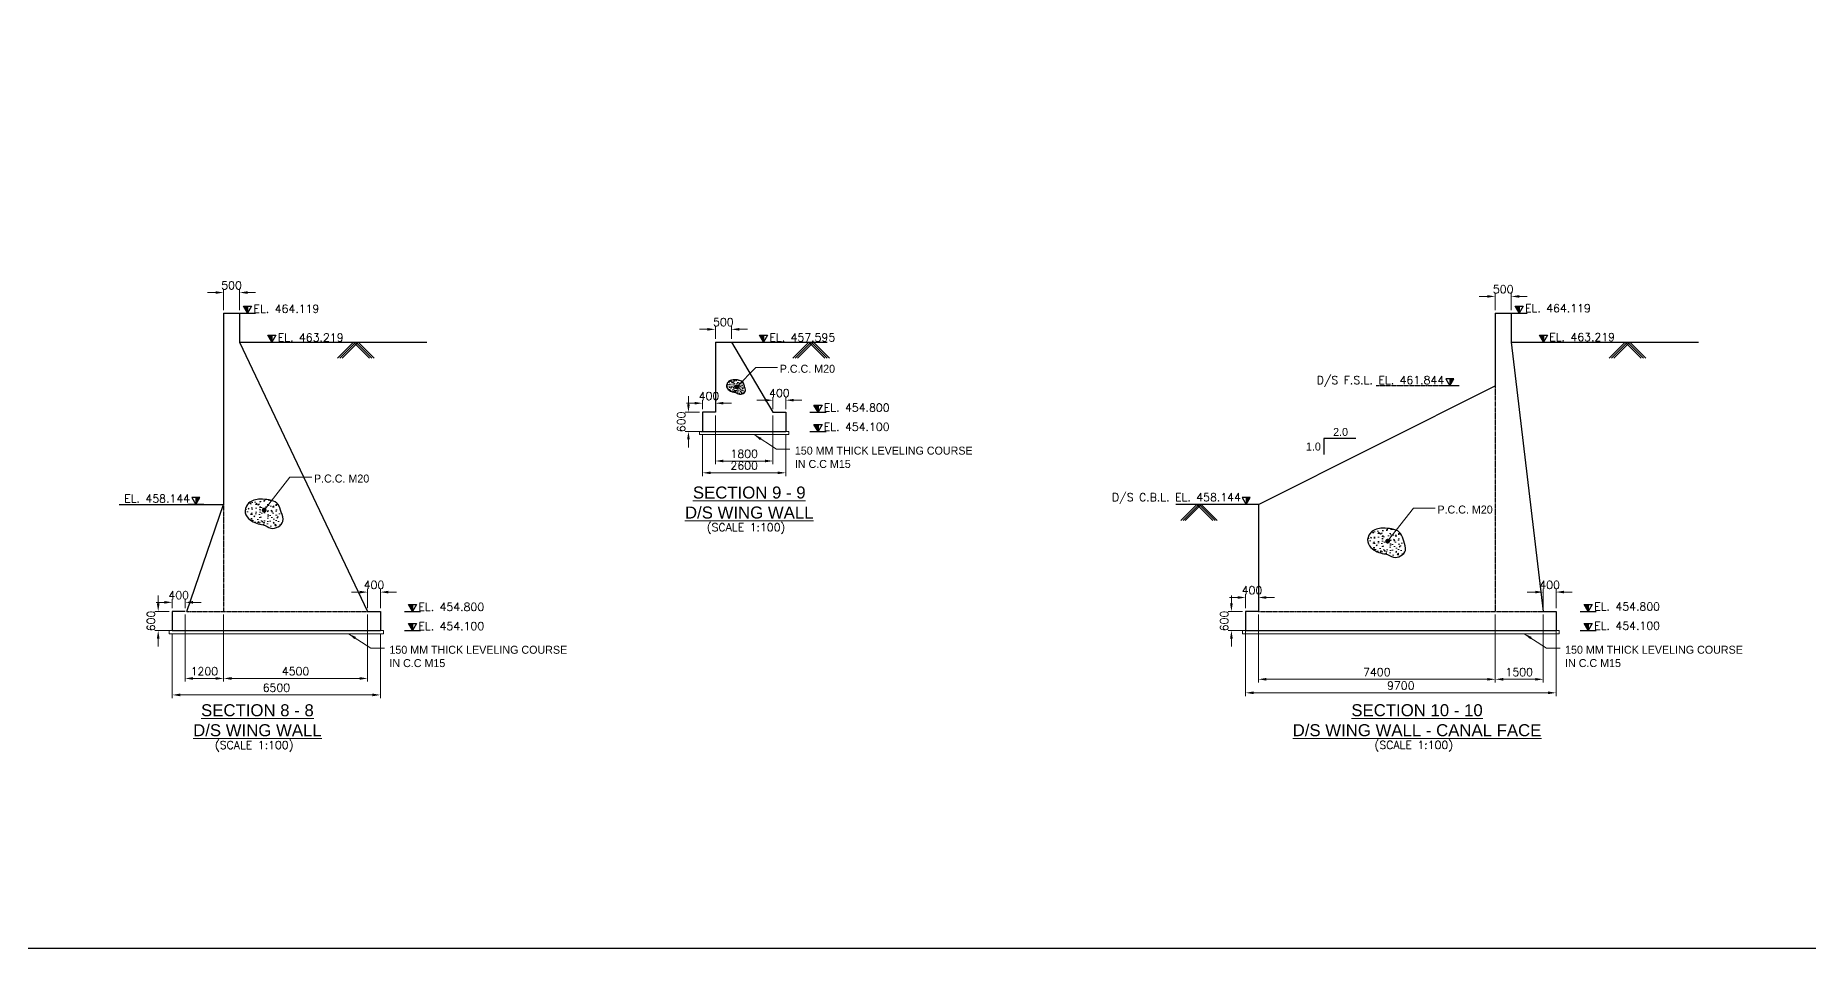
# Model space of a CAD drawing. Extents: x 2542500 to 2835796, y -294794 to -159040.
# Drawn here: x 2725910 to 2781311, y -286124 to -257590 of the extents above; entities that cross this region are included whole.
import ezdxf
from ezdxf.enums import TextEntityAlignment as Align

# ---------------------------------------------------------------- set-up
doc = ezdxf.new("R2010")
doc.units = 0
doc.header["$LTSCALE"] = 8
doc.header["$MEASUREMENT"] = 0
doc.header["$PDMODE"] = 35
doc.linetypes.add('DASHED', pattern=[0.75, 0.5, -0.25])
doc.layers.get('0').update_dxf_attribs({"color": 22, "linetype": 'CONTINUOUS'})
doc.layers.get('DEFPOINTS').update_dxf_attribs({"linetype": 'CONTINUOUS'})
for name, color, linetype, lineweight in [('CON-2', 1, 'CONTINUOUS', 30), ('HATCH SOLID', 253, 'CONTINUOUS', 5), ('LEVEL', 6, 'CONTINUOUS', 20), ('P.C.C', 105, 'CONTINUOUS', 9), ('R_DIMENSION', 8, 'CONTINUOUS', 15), ('R_TEXT G', 7, 'CONTINUOUS', 18), ('SEC MARK', 1, 'CONTINUOUS', 25), ('TEXT', 4, 'CONTINUOUS', 15)]:
    doc.layers.add(name, color=color, linetype=linetype, lineweight=lineweight)
doc.layers.add('PUMP', color=4, linetype='CONTINUOUS')
doc.layers.add('R_HATCH', color=7, linetype='CONTINUOUS', lineweight=9, true_color=0xd1d1ff)
doc.styles.add('ARIEL', font='arial.ttf')
doc.styles.add('ROMANDS', font='romand.shx')
doc.styles.add('ROMANS', font='romans.shx')
doc.styles.get("Standard").update_dxf_attribs({"font": ''})
doc.styles.get('Standard').set_extended_font_data('Univers')
doc.dimstyles.new('DIM-75', dxfattribs={"dimscale": 75, "dimtxt": 2, "dimasz": 2, "dimexe": 1, "dimexo": 1, "dimgap": 1, "dimtad": 1, "dimdec": 0, "dimzin": 0, "dimdsep": 46, "dimtxsty": 'ROMANS', "dimcen": 1, "dimclrd": 256, "dimclre": 256, "dimclrt": 7, "dimadec": 0, "dimazin": 0, "dimtfac": 1, "dimtdec": 0, "dimtofl": 0, "dimtmove": 0, "dimatfit": 3, "dimfxl": 1, "dimtolj": 1, "dimtzin": 0, "dimlwd": 9, "dimlwe": 5, "dimarcsym": 0})
doc.dimstyles.new('DIM-75$0', dxfattribs={"dimscale": 75, "dimtxt": 2, "dimasz": 2, "dimexe": 1, "dimexo": 1, "dimgap": 1, "dimtad": 1, "dimdec": 0, "dimzin": 0, "dimdsep": 46, "dimtxsty": 'ROMANS', "dimcen": 1, "dimclrd": 256, "dimclre": 256, "dimclrt": 7, "dimadec": 0, "dimazin": 0, "dimtfac": 1, "dimtdec": 0, "dimtofl": 0, "dimtmove": 0, "dimatfit": 3, "dimfxl": 1, "dimtolj": 1, "dimtzin": 0, "dimlwd": 9, "dimlwe": 5, "dimarcsym": 0})

# ---------------------------------------------------------------- blocks, each defined once
blk = doc.blocks.new('A$C71181FDA')
at = {"layer": 'HATCH SOLID', "ltscale": 100}
blk.add_hatch(color=256, dxfattribs=at).paths.add_polyline_path([(948, 0), (948, 828), (474, 828)])
at = {"layer": 'SEC MARK'}
for p, q in [((0, 0), (1896, 0)), ((948, 828), (948, 0))]:
    blk.add_line(p, q, dxfattribs=at)
blk.add_lwpolyline([(948, 0), (474, 828), (1422, 828), (948, 0)], dxfattribs=at)
blk = doc.blocks.new('*D243')
at = {"layer": 'DEFPOINTS', "color": 0, "ltscale": 0.13}
for p in [(2749355, -268988), (2748955, -269365), (2749355, -269365)]:
    blk.add_point(p, dxfattribs=at)
at = {"layer": 'R_DIMENSION', "lineweight": 9, "ltscale": 0.13}
for p, q in [((2748705, -268988), (2748455, -268988)), ((2749605, -268988), (2749855, -268988))]:
    blk.add_line(p, q, dxfattribs=at)
at = {"layer": 'R_DIMENSION', "lineweight": 5, "ltscale": 0.13}
for p, q in [((2748955, -269265), (2748955, -268888)), ((2749355, -269265), (2749355, -268888))]:
    blk.add_line(p, q, dxfattribs=at)
at = {"layer": 'R_DIMENSION', "ltscale": 0.13}
for points in [[(2748705, -268947), (2748705, -269030), (2748955, -268988)], [(2749605, -268947), (2749605, -269030), (2749355, -268988)]]:
    blk.add_solid(points, dxfattribs=at)
at = {"layer": 'R_DIMENSION', "color": 7, "lineweight": 13, "ltscale": 0.13, "insert": (2749155, -268763), "char_height": 250, "attachment_point": 5, "style": 'ROMANS'}
blk.add_mtext('\\A1;400', dxfattribs=at)
blk = doc.blocks.new('*D244')
at = {"layer": 'DEFPOINTS', "color": 0, "ltscale": 0.13}
for p in [(2746755, -269082), (2746755, -269365), (2747155, -269365)]:
    blk.add_point(p, dxfattribs=at)
at = {"layer": 'R_DIMENSION', "lineweight": 9, "ltscale": 0.13}
for p, q in [((2746505, -269082), (2746255, -269082)), ((2747405, -269082), (2747655, -269082))]:
    blk.add_line(p, q, dxfattribs=at)
at = {"layer": 'R_DIMENSION', "lineweight": 5, "ltscale": 0.13}
for p, q in [((2746755, -269265), (2746755, -268982)), ((2747155, -269265), (2747155, -268982))]:
    blk.add_line(p, q, dxfattribs=at)
at = {"layer": 'R_DIMENSION', "ltscale": 0.13}
for points in [[(2746505, -269040), (2746505, -269123), (2746755, -269082)], [(2747405, -269040), (2747405, -269123), (2747155, -269082)]]:
    blk.add_solid(points, dxfattribs=at)
at = {"layer": 'R_DIMENSION', "color": 7, "lineweight": 13, "ltscale": 0.13, "insert": (2746955, -268857), "char_height": 250, "attachment_point": 5, "style": 'ROMANS'}
blk.add_mtext('\\A1;400', dxfattribs=at)
blk = doc.blocks.new('*D245')
at = {"layer": 'DEFPOINTS', "color": 0, "ltscale": 0.13}
for p in [(2746755, -269365), (2746313, -269965), (2746755, -269965)]:
    blk.add_point(p, dxfattribs=at)
at = {"layer": 'R_DIMENSION', "lineweight": 9, "ltscale": 0.13}
for p, q in [((2746313, -269115), (2746313, -268865)), ((2746313, -270215), (2746313, -270465))]:
    blk.add_line(p, q, dxfattribs=at)
at = {"layer": 'R_DIMENSION', "lineweight": 5, "ltscale": 0.13}
for p, q in [((2746655, -269365), (2746213, -269365)), ((2746655, -269965), (2746213, -269965))]:
    blk.add_line(p, q, dxfattribs=at)
at = {"layer": 'R_DIMENSION', "ltscale": 0.13}
for points in [[(2746271, -269115), (2746355, -269115), (2746313, -269365)], [(2746271, -270215), (2746355, -270215), (2746313, -269965)]]:
    blk.add_solid(points, dxfattribs=at)
at = {"layer": 'R_DIMENSION', "color": 7, "lineweight": 13, "ltscale": 0.13, "insert": (2746088, -269665), "char_height": 250, "attachment_point": 5, "rotation": 90, "style": 'ROMANS'}
blk.add_mtext('\\A1;600', dxfattribs=at)
blk = doc.blocks.new('*D246')
at = {"layer": 'DEFPOINTS', "color": 0, "ltscale": 0.13}
for p in [(2747655, -266773), (2747155, -267170), (2747655, -267170)]:
    blk.add_point(p, dxfattribs=at)
at = {"layer": 'R_DIMENSION', "lineweight": 9, "ltscale": 0.13}
for p, q in [((2746905, -266773), (2746655, -266773)), ((2747905, -266773), (2748155, -266773))]:
    blk.add_line(p, q, dxfattribs=at)
at = {"layer": 'R_DIMENSION', "lineweight": 5, "ltscale": 0.13}
for p, q in [((2747155, -267070), (2747155, -266673)), ((2747655, -267070), (2747655, -266673))]:
    blk.add_line(p, q, dxfattribs=at)
at = {"layer": 'R_DIMENSION', "ltscale": 0.13}
for points in [[(2746905, -266732), (2746905, -266815), (2747155, -266773)], [(2747905, -266732), (2747905, -266815), (2747655, -266773)]]:
    blk.add_solid(points, dxfattribs=at)
at = {"layer": 'R_DIMENSION', "color": 7, "lineweight": 13, "ltscale": 0.13, "insert": (2747405, -266548), "char_height": 250, "attachment_point": 5, "style": 'ROMANS'}
blk.add_mtext('\\A1;500', dxfattribs=at)
blk = doc.blocks.new('*D247')
at = {"layer": 'DEFPOINTS', "color": 0, "ltscale": 0.13}
for p in [(2747155, -269365), (2748955, -269365), (2748955, -270888)]:
    blk.add_point(p, dxfattribs=at)
at = {"layer": 'R_DIMENSION', "lineweight": 5, "ltscale": 0.13}
for p, q in [((2747155, -269465), (2747155, -270988)), ((2748955, -269465), (2748955, -270988))]:
    blk.add_line(p, q, dxfattribs=at)
at = {"layer": 'R_DIMENSION', "lineweight": 9, "ltscale": 0.13}
blk.add_line((2747405, -270888), (2748705, -270888), dxfattribs=at)
at = {"layer": 'R_DIMENSION', "ltscale": 0.13}
for points in [[(2747405, -270846), (2747405, -270930), (2747155, -270888)], [(2748705, -270846), (2748705, -270930), (2748955, -270888)]]:
    blk.add_solid(points, dxfattribs=at)
at = {"layer": 'R_DIMENSION', "color": 7, "lineweight": 13, "ltscale": 0.13, "insert": (2748055, -270663), "char_height": 250, "attachment_point": 5, "style": 'ROMANS'}
blk.add_mtext('\\A1;1800', dxfattribs=at)
blk = doc.blocks.new('*D248')
at = {"layer": 'DEFPOINTS', "color": 0, "ltscale": 0.13}
for p in [(2746755, -269965), (2749355, -269965), (2749355, -271257)]:
    blk.add_point(p, dxfattribs=at)
at = {"layer": 'R_DIMENSION', "lineweight": 5, "ltscale": 0.13}
for p, q in [((2746755, -270065), (2746755, -271357)), ((2749355, -270065), (2749355, -271357))]:
    blk.add_line(p, q, dxfattribs=at)
at = {"layer": 'R_DIMENSION', "lineweight": 9, "ltscale": 0.13}
blk.add_line((2747005, -271257), (2749105, -271257), dxfattribs=at)
at = {"layer": 'R_DIMENSION', "ltscale": 0.13}
for points in [[(2747005, -271216), (2747005, -271299), (2746755, -271257)], [(2749105, -271216), (2749105, -271299), (2749355, -271257)]]:
    blk.add_solid(points, dxfattribs=at)
at = {"layer": 'R_DIMENSION', "color": 7, "lineweight": 13, "ltscale": 0.13, "insert": (2748055, -271032), "char_height": 250, "attachment_point": 5, "style": 'ROMANS'}
blk.add_mtext('\\A1;2600', dxfattribs=at)
blk = doc.blocks.new('*D249')
at = {"layer": 'DEFPOINTS', "color": 0, "ltscale": 0.13}
for p in [(2764121, -275587), (2771521, -275587), (2771521, -277709)]:
    blk.add_point(p, dxfattribs=at)
at = {"layer": 'R_DIMENSION', "lineweight": 5, "ltscale": 0.13}
for p, q in [((2764121, -275687), (2764121, -277809)), ((2771521, -275687), (2771521, -277809))]:
    blk.add_line(p, q, dxfattribs=at)
at = {"layer": 'R_DIMENSION', "lineweight": 9, "ltscale": 0.13}
blk.add_line((2764371, -277709), (2771271, -277709), dxfattribs=at)
at = {"layer": 'R_DIMENSION', "ltscale": 0.13}
for points in [[(2764371, -277668), (2764371, -277751), (2764121, -277709)], [(2771271, -277668), (2771271, -277751), (2771521, -277709)]]:
    blk.add_solid(points, dxfattribs=at)
at = {"layer": 'R_DIMENSION', "color": 7, "lineweight": 13, "ltscale": 0.13, "insert": (2767821, -277484), "char_height": 250, "attachment_point": 5, "style": 'ROMANS'}
blk.add_mtext('\\A1;7400', dxfattribs=at)
blk = doc.blocks.new('*D250')
at = {"layer": 'DEFPOINTS', "color": 0, "ltscale": 0.13}
for p in [(2771521, -275587), (2773021, -275587), (2773021, -277709)]:
    blk.add_point(p, dxfattribs=at)
at = {"layer": 'R_DIMENSION', "lineweight": 5, "ltscale": 0.13}
for p, q in [((2771521, -275687), (2771521, -277809)), ((2773021, -275687), (2773021, -277809))]:
    blk.add_line(p, q, dxfattribs=at)
at = {"layer": 'R_DIMENSION', "lineweight": 9, "ltscale": 0.13}
blk.add_line((2771771, -277709), (2772771, -277709), dxfattribs=at)
at = {"layer": 'R_DIMENSION', "ltscale": 0.13}
for points in [[(2771771, -277668), (2771771, -277751), (2771521, -277709)], [(2772771, -277668), (2772771, -277751), (2773021, -277709)]]:
    blk.add_solid(points, dxfattribs=at)
at = {"layer": 'R_DIMENSION', "color": 7, "lineweight": 13, "ltscale": 0.13, "insert": (2772271, -277484), "char_height": 250, "attachment_point": 5, "style": 'ROMANS'}
blk.add_mtext('\\A1;1500', dxfattribs=at)
blk = doc.blocks.new('*D251')
at = {"layer": 'DEFPOINTS', "color": 0, "ltscale": 0.13}
for p in [(2773421, -274984), (2773021, -275587), (2773421, -275587)]:
    blk.add_point(p, dxfattribs=at)
at = {"layer": 'R_DIMENSION', "lineweight": 9, "ltscale": 0.13}
for p, q in [((2772771, -274984), (2772521, -274984)), ((2773671, -274984), (2773921, -274984))]:
    blk.add_line(p, q, dxfattribs=at)
at = {"layer": 'R_DIMENSION', "lineweight": 5, "ltscale": 0.13}
for p, q in [((2773021, -275487), (2773021, -274884)), ((2773421, -275487), (2773421, -274884))]:
    blk.add_line(p, q, dxfattribs=at)
at = {"layer": 'R_DIMENSION', "ltscale": 0.13}
for points in [[(2772771, -274942), (2772771, -275026), (2773021, -274984)], [(2773671, -274942), (2773671, -275026), (2773421, -274984)]]:
    blk.add_solid(points, dxfattribs=at)
at = {"layer": 'R_DIMENSION', "color": 7, "lineweight": 13, "ltscale": 0.13, "insert": (2773221, -274759), "char_height": 250, "attachment_point": 5, "style": 'ROMANS'}
blk.add_mtext('\\A1;400', dxfattribs=at)
blk = doc.blocks.new('*D252')
at = {"layer": 'DEFPOINTS', "color": 0, "ltscale": 0.13}
for p in [(2763721, -275587), (2763279, -276187), (2763721, -276187)]:
    blk.add_point(p, dxfattribs=at)
at = {"layer": 'R_DIMENSION', "lineweight": 9, "ltscale": 0.13}
for p, q in [((2763279, -275337), (2763279, -275087)), ((2763279, -276437), (2763279, -276687))]:
    blk.add_line(p, q, dxfattribs=at)
at = {"layer": 'R_DIMENSION', "lineweight": 5, "ltscale": 0.13}
for p, q in [((2763621, -275587), (2763179, -275587)), ((2763621, -276187), (2763179, -276187))]:
    blk.add_line(p, q, dxfattribs=at)
at = {"layer": 'R_DIMENSION', "ltscale": 0.13}
for points in [[(2763237, -275337), (2763321, -275337), (2763279, -275587)], [(2763237, -276437), (2763321, -276437), (2763279, -276187)]]:
    blk.add_solid(points, dxfattribs=at)
at = {"layer": 'R_DIMENSION', "color": 7, "lineweight": 13, "ltscale": 0.13, "insert": (2763054, -275887), "char_height": 250, "attachment_point": 5, "rotation": 90, "style": 'ROMANS'}
blk.add_mtext('\\A1;600', dxfattribs=at)
blk = doc.blocks.new('*D253')
at = {"layer": 'DEFPOINTS', "color": 0, "ltscale": 0.13}
for p in [(2772021, -265745), (2771521, -266270), (2772021, -266270)]:
    blk.add_point(p, dxfattribs=at)
at = {"layer": 'R_DIMENSION', "lineweight": 9, "ltscale": 0.13}
for p, q in [((2771271, -265745), (2771021, -265745)), ((2772271, -265745), (2772521, -265745))]:
    blk.add_line(p, q, dxfattribs=at)
at = {"layer": 'R_DIMENSION', "lineweight": 5, "ltscale": 0.13}
for p, q in [((2771521, -266170), (2771521, -265645)), ((2772021, -266170), (2772021, -265645))]:
    blk.add_line(p, q, dxfattribs=at)
at = {"layer": 'R_DIMENSION', "ltscale": 0.13}
for points in [[(2771271, -265704), (2771271, -265787), (2771521, -265745)], [(2772271, -265704), (2772271, -265787), (2772021, -265745)]]:
    blk.add_solid(points, dxfattribs=at)
at = {"layer": 'R_DIMENSION', "color": 7, "lineweight": 13, "ltscale": 0.13, "insert": (2771771, -265520), "char_height": 250, "attachment_point": 5, "style": 'ROMANS'}
blk.add_mtext('\\A1;500', dxfattribs=at)
blk = doc.blocks.new('*D254')
at = {"layer": 'DEFPOINTS', "color": 0, "ltscale": 0.13}
for p in [(2763721, -275887), (2773421, -275887), (2773421, -278132)]:
    blk.add_point(p, dxfattribs=at)
at = {"layer": 'R_DIMENSION', "lineweight": 5, "ltscale": 0.13}
for p, q in [((2763721, -275987), (2763721, -278232)), ((2773421, -275987), (2773421, -278232))]:
    blk.add_line(p, q, dxfattribs=at)
at = {"layer": 'R_DIMENSION', "lineweight": 9, "ltscale": 0.13}
blk.add_line((2763971, -278132), (2773171, -278132), dxfattribs=at)
at = {"layer": 'R_DIMENSION', "ltscale": 0.13}
for points in [[(2763971, -278090), (2763971, -278174), (2763721, -278132)], [(2773171, -278090), (2773171, -278174), (2773421, -278132)]]:
    blk.add_solid(points, dxfattribs=at)
at = {"layer": 'R_DIMENSION', "color": 7, "lineweight": 13, "ltscale": 0.13, "insert": (2768571, -277907), "char_height": 250, "attachment_point": 5, "style": 'ROMANS'}
blk.add_mtext('\\A1;9700', dxfattribs=at)
blk = doc.blocks.new('*D255')
at = {"layer": 'DEFPOINTS', "color": 0, "ltscale": 0.13}
for p in [(2764121, -275154), (2763721, -275587), (2764121, -275587)]:
    blk.add_point(p, dxfattribs=at)
at = {"layer": 'R_DIMENSION', "lineweight": 9, "ltscale": 0.13}
for p, q in [((2763471, -275154), (2763221, -275154)), ((2764371, -275154), (2764621, -275154))]:
    blk.add_line(p, q, dxfattribs=at)
at = {"layer": 'R_DIMENSION', "lineweight": 5, "ltscale": 0.13}
for p, q in [((2763721, -275487), (2763721, -275054)), ((2764121, -275487), (2764121, -275054))]:
    blk.add_line(p, q, dxfattribs=at)
at = {"layer": 'R_DIMENSION', "ltscale": 0.13}
for points in [[(2763471, -275112), (2763471, -275195), (2763721, -275154)], [(2764371, -275112), (2764371, -275195), (2764121, -275154)]]:
    blk.add_solid(points, dxfattribs=at)
at = {"layer": 'R_DIMENSION', "color": 7, "lineweight": 13, "ltscale": 0.13, "insert": (2763921, -274929), "char_height": 250, "attachment_point": 5, "style": 'ROMANS'}
blk.add_mtext('\\A1;400', dxfattribs=at)
blk = doc.blocks.new('*D256')
at = {"layer": 'DEFPOINTS', "color": 0, "ltscale": 0.13}
for p in [(2730587, -275588), (2731787, -275588), (2731787, -277683)]:
    blk.add_point(p, dxfattribs=at)
at = {"layer": 'R_DIMENSION', "lineweight": 5, "ltscale": 0.13}
for p, q in [((2730587, -275688), (2730587, -277783)), ((2731787, -275688), (2731787, -277783))]:
    blk.add_line(p, q, dxfattribs=at)
at = {"layer": 'R_DIMENSION', "lineweight": 9, "ltscale": 0.13}
blk.add_line((2730837, -277683), (2731537, -277683), dxfattribs=at)
at = {"layer": 'R_DIMENSION', "ltscale": 0.13}
for points in [[(2730837, -277641), (2730837, -277725), (2730587, -277683)], [(2731537, -277641), (2731537, -277725), (2731787, -277683)]]:
    blk.add_solid(points, dxfattribs=at)
at = {"layer": 'R_DIMENSION', "color": 7, "lineweight": 13, "ltscale": 0.13, "insert": (2731187, -277458), "char_height": 250, "attachment_point": 5, "style": 'ROMANS'}
blk.add_mtext('\\A1;1200', dxfattribs=at)
blk = doc.blocks.new('*D257')
at = {"layer": 'DEFPOINTS', "color": 0, "ltscale": 0.13}
for p in [(2731787, -275588), (2736287, -275588), (2736287, -277683)]:
    blk.add_point(p, dxfattribs=at)
at = {"layer": 'R_DIMENSION', "lineweight": 5, "ltscale": 0.13}
for p, q in [((2731787, -275688), (2731787, -277783)), ((2736287, -275688), (2736287, -277783))]:
    blk.add_line(p, q, dxfattribs=at)
at = {"layer": 'R_DIMENSION', "lineweight": 9, "ltscale": 0.13}
blk.add_line((2732037, -277683), (2736037, -277683), dxfattribs=at)
at = {"layer": 'R_DIMENSION', "ltscale": 0.13}
for points in [[(2732037, -277641), (2732037, -277725), (2731787, -277683)], [(2736037, -277641), (2736037, -277725), (2736287, -277683)]]:
    blk.add_solid(points, dxfattribs=at)
at = {"layer": 'R_DIMENSION', "color": 7, "lineweight": 13, "ltscale": 0.13, "insert": (2734037, -277458), "char_height": 250, "attachment_point": 5, "style": 'ROMANS'}
blk.add_mtext('\\A1;4500', dxfattribs=at)
blk = doc.blocks.new('*D258')
at = {"layer": 'DEFPOINTS', "color": 0, "ltscale": 0.13}
for p in [(2736687, -274985), (2736287, -275588), (2736687, -275588)]:
    blk.add_point(p, dxfattribs=at)
at = {"layer": 'R_DIMENSION', "lineweight": 9, "ltscale": 0.13}
for p, q in [((2736037, -274985), (2735787, -274985)), ((2736937, -274985), (2737187, -274985))]:
    blk.add_line(p, q, dxfattribs=at)
at = {"layer": 'R_DIMENSION', "lineweight": 5, "ltscale": 0.13}
for p, q in [((2736287, -275488), (2736287, -274885)), ((2736687, -275488), (2736687, -274885))]:
    blk.add_line(p, q, dxfattribs=at)
at = {"layer": 'R_DIMENSION', "ltscale": 0.13}
for points in [[(2736037, -274943), (2736037, -275027), (2736287, -274985)], [(2736937, -274943), (2736937, -275027), (2736687, -274985)]]:
    blk.add_solid(points, dxfattribs=at)
at = {"layer": 'R_DIMENSION', "color": 7, "lineweight": 13, "ltscale": 0.13, "insert": (2736487, -274760), "char_height": 250, "attachment_point": 5, "style": 'ROMANS'}
blk.add_mtext('\\A1;400', dxfattribs=at)
blk = doc.blocks.new('*D259')
at = {"layer": 'DEFPOINTS', "color": 0, "ltscale": 0.13}
for p in [(2730187, -275305), (2730187, -275588), (2730587, -275588)]:
    blk.add_point(p, dxfattribs=at)
at = {"layer": 'R_DIMENSION', "lineweight": 9, "ltscale": 0.13}
for p, q in [((2729937, -275305), (2729687, -275305)), ((2730837, -275305), (2731087, -275305))]:
    blk.add_line(p, q, dxfattribs=at)
at = {"layer": 'R_DIMENSION', "lineweight": 5, "ltscale": 0.13}
for p, q in [((2730187, -275488), (2730187, -275205)), ((2730587, -275488), (2730587, -275205))]:
    blk.add_line(p, q, dxfattribs=at)
at = {"layer": 'R_DIMENSION', "ltscale": 0.13}
for points in [[(2729937, -275263), (2729937, -275346), (2730187, -275305)], [(2730837, -275263), (2730837, -275346), (2730587, -275305)]]:
    blk.add_solid(points, dxfattribs=at)
at = {"layer": 'R_DIMENSION', "color": 7, "lineweight": 13, "ltscale": 0.13, "insert": (2730387, -275080), "char_height": 250, "attachment_point": 5, "style": 'ROMANS'}
blk.add_mtext('\\A1;400', dxfattribs=at)
blk = doc.blocks.new('*D260')
at = {"layer": 'DEFPOINTS', "color": 0, "ltscale": 0.13}
for p in [(2730187, -275588), (2729745, -276188), (2730187, -276188)]:
    blk.add_point(p, dxfattribs=at)
at = {"layer": 'R_DIMENSION', "lineweight": 9, "ltscale": 0.13}
for p, q in [((2729745, -275338), (2729745, -275088)), ((2729745, -276438), (2729745, -276688))]:
    blk.add_line(p, q, dxfattribs=at)
at = {"layer": 'R_DIMENSION', "lineweight": 5, "ltscale": 0.13}
for p, q in [((2730087, -275588), (2729645, -275588)), ((2730087, -276188), (2729645, -276188))]:
    blk.add_line(p, q, dxfattribs=at)
at = {"layer": 'R_DIMENSION', "ltscale": 0.13}
for points in [[(2729703, -275338), (2729787, -275338), (2729745, -275588)], [(2729703, -276438), (2729787, -276438), (2729745, -276188)]]:
    blk.add_solid(points, dxfattribs=at)
at = {"layer": 'R_DIMENSION', "color": 7, "lineweight": 13, "ltscale": 0.13, "insert": (2729520, -275888), "char_height": 250, "attachment_point": 5, "rotation": 90, "style": 'ROMANS'}
blk.add_mtext('\\A1;600', dxfattribs=at)
blk = doc.blocks.new('*D261')
at = {"layer": 'DEFPOINTS', "color": 0, "ltscale": 0.13}
for p in [(2730187, -276205), (2736687, -276188), (2736687, -278198)]:
    blk.add_point(p, dxfattribs=at)
at = {"layer": 'R_DIMENSION', "lineweight": 5, "ltscale": 0.13}
for p, q in [((2730187, -276305), (2730187, -278298)), ((2736687, -276288), (2736687, -278298))]:
    blk.add_line(p, q, dxfattribs=at)
at = {"layer": 'R_DIMENSION', "lineweight": 9, "ltscale": 0.13}
blk.add_line((2730437, -278198), (2736437, -278198), dxfattribs=at)
at = {"layer": 'R_DIMENSION', "ltscale": 0.13}
for points in [[(2730437, -278156), (2730437, -278240), (2730187, -278198)], [(2736437, -278156), (2736437, -278240), (2736687, -278198)]]:
    blk.add_solid(points, dxfattribs=at)
at = {"layer": 'R_DIMENSION', "color": 7, "lineweight": 13, "ltscale": 0.13, "insert": (2733437, -277973), "char_height": 250, "attachment_point": 5, "style": 'ROMANS'}
blk.add_mtext('\\A1;6500', dxfattribs=at)
blk = doc.blocks.new('*D262')
at = {"layer": 'DEFPOINTS', "color": 0, "ltscale": 0.13}
for p in [(2732287, -265624), (2731787, -266270), (2732287, -266270)]:
    blk.add_point(p, dxfattribs=at)
at = {"layer": 'R_DIMENSION', "lineweight": 9, "ltscale": 0.13}
for p, q in [((2731537, -265624), (2731287, -265624)), ((2732537, -265624), (2732787, -265624))]:
    blk.add_line(p, q, dxfattribs=at)
at = {"layer": 'R_DIMENSION', "lineweight": 5, "ltscale": 0.13}
for p, q in [((2731787, -266170), (2731787, -265524)), ((2732287, -266170), (2732287, -265524))]:
    blk.add_line(p, q, dxfattribs=at)
at = {"layer": 'R_DIMENSION', "ltscale": 0.13}
for points in [[(2731537, -265582), (2731537, -265665), (2731787, -265624)], [(2732537, -265582), (2732537, -265665), (2732287, -265624)]]:
    blk.add_solid(points, dxfattribs=at)
at = {"layer": 'R_DIMENSION', "color": 7, "lineweight": 13, "ltscale": 0.13, "insert": (2732037, -265399), "char_height": 250, "attachment_point": 5, "style": 'ROMANS'}
blk.add_mtext('\\A1;500', dxfattribs=at)

msp = doc.modelspace()

# ---------------------------------------------------------------- hatches: boundary and pattern name
at = {"layer": 'R_HATCH', "lineweight": 13, "ltscale": 0.13}
h = msp.add_hatch(dxfattribs=at)
h.set_pattern_fill('AR-CONC,_O', color=256, scale=25)
h.set_pattern_definition([(50, (1406444.33, -146359.95), (179.315046, -15.688034), [18.75, -206.25]), (355, (1406444.33, -146359.95), (-34.687833, 188.048033), [15, -165]), (100.4514, (1406459.27, -146361.26), (144.627345, 172.359886), [15.935047, -175.285528]), (46.1842, (1406444.33, -146309.95), (266.810262, -41.379754), [28.125, -309.375]), (96.6356, (1406466.56, -146313.4), (233.665676, 243.52947), [23.90257, -262.92825]), (351.1842, (1406444.33, -146309.95), (233.665486, 243.52965), [22.5, -247.5]), (21, (1406469.33, -146322.45), (149.226763, -100.654723), [18.75, -206.25]), (326, (1406469.33, -146322.45), (60.828833, 181.287511), [15, -165]), (71.4514, (1406481.76, -146330.84), (210.055657, 80.632624), [15.935047, -175.285528]), (37.5, (1406444.33, -146359.95), (3.0399638, 83.2234635), [0, -163, 0, -167.5, 0, -165.625]), (7.5, (1406444.33, -146359.95), (65.7673844, 98.602928), [0, -95.5, 0, -159.25, 0, -63.125]), (327.5, (1406388.58, -146359.95), (133.455609, -5.638718), [0, -62.5, 0, -195, 0, -258.75]), (317.5, (1406363.58, -146359.95), (145.796542, 25.026246), [0, -81.25, 0, -129.5, 0, -183.75])])
edge = h.paths.add_edge_path()
edge.add_spline(control_points=[(2748017.9, -268430.8), (2747969.9, -268367.5), (2747835.6, -268351.3), (2747670.5, -268346.7), (2747532.4, -268397.7), (2747481, -268566.7), (2747594.4, -268705.7), (2747711.7, -268742.7), (2747783.8, -268750.8), (2747827.2, -268755.7), (2747888.5, -268823.8), (2747982.1, -268801.3), (2748017.9, -268780.6)], knot_values=[2763.7906785, 2763.7906785, 2763.7906785, 2763.7906785, 3278.2084921, 3403.9366422, 3781.4761906, 4051.3796751, 4322.6914465, 4757.7698393, 4757.7698393, 4757.7698393, 5019.8300207, 5236.7263335, 5236.7263335, 5236.7263335, 5236.7263335], degree=3, periodic=0)
edge.add_line((2748017.9, -268780.6), (2748017.9, -268430.8))
edge = h.paths.add_edge_path()
edge.add_spline(control_points=[(2748017.9, -268780.6), (2748053.8, -268760), (2748122.5, -268687), (2748061.1, -268557.9), (2748042.2, -268462.8), (2748017.9, -268430.8)], knot_values=[1993.9791608, 1993.9791608, 1993.9791608, 1993.9791608, 2211.3936146, 2503.4861022, 2763.7906785, 2763.7906785, 2763.7906785, 2763.7906785], degree=3, periodic=0)
edge.add_line((2748017.9, -268430.8), (2748017.9, -268780.6))
h = msp.add_hatch(dxfattribs=at)
h.set_pattern_fill('AR-CONC,_O', color=256, scale=50)
h.set_pattern_definition([(50, (50346.94, -28102.63), (358.63009, -31.376067), [37.5, -412.5]), (355, (50346.94, -28102.63), (-69.375667, 376.096067), [30, -330]), (100.4514, (50376.82, -28105.24), (289.25469, 344.71977), [31.870095, -350.571056]), (46.1842, (50346.94, -28002.63), (533.620524, -82.75951), [56.25, -618.75]), (96.6356, (50391.4, -28009.5), (467.33135, 487.05894), [47.80514, -525.8565]), (351.1842, (50346.94, -28002.6), (467.33097, 487.0593), [45, -495]), (21, (50396.94, -28027.63), (298.453526, -201.309445), [37.5, -412.5]), (326, (50396.94, -28027.63), (121.657666, 362.575023), [30, -330]), (71.4514, (50421.8, -28044.4), (420.111314, 161.26525), [31.870095, -350.571056]), (37.5, (50346.94, -28102.63), (6.0799277, 166.446927), [0, -326, 0, -335, 0, -331.25]), (7.5, (50346.94, -28102.63), (131.534769, 197.205856), [0, -191, 0, -318.5, 0, -126.25]), (327.5, (50235.44, -28102.63), (266.911218, -11.277436), [0, -125, 0, -390, 0, -517.5]), (317.5, (50185.44, -28102.63), (291.593085, 50.052491), [0, -162.5, 0, -259, 0, -367.5])])
edge = h.paths.add_edge_path()
edge.add_spline(control_points=[(2733494.1, -272244.3), (2733398.2, -272117.8), (2733129.4, -272085.3), (2732799.3, -272076.1), (2732523.1, -272178.1), (2732420.4, -272516.2), (2732647.2, -272794.1), (2732881.7, -272868.1), (2733025.8, -272884.4), (2733112.6, -272894.2), (2733235.2, -273030.3), (2733422.5, -272985.2), (2733494.1, -272944)], knot_values=[2763.7906785, 2763.7906785, 2763.7906785, 2763.7906785, 3278.2084921, 3403.9366422, 3781.4761906, 4051.3796751, 4322.6914465, 4757.7698393, 4757.7698393, 4757.7698393, 5019.8300207, 5236.7263335, 5236.7263335, 5236.7263335, 5236.7263335], degree=3, periodic=0)
edge.add_line((2733494.1, -272944), (2733494.1, -272244.3))
edge = h.paths.add_edge_path()
edge.add_spline(control_points=[(2733494.1, -272944), (2733565.9, -272902.7), (2733703.2, -272756.7), (2733580.4, -272498.6), (2733542.6, -272308.3), (2733494.1, -272244.3)], knot_values=[1993.9791608, 1993.9791608, 1993.9791608, 1993.9791608, 2211.3936146, 2503.4861022, 2763.7906785, 2763.7906785, 2763.7906785, 2763.7906785], degree=3, periodic=0)
edge.add_line((2733494.1, -272244.3), (2733494.1, -272944))
h = msp.add_hatch(dxfattribs=at)
h.set_pattern_fill('AR-CONC,_O', color=256, scale=50)
h.set_pattern_definition([(50, (85419.32, -29010.06), (358.63009, -31.376067), [37.5, -412.5]), (355, (85419.32, -29010.06), (-69.375667, 376.096067), [30, -330]), (100.4514, (85449.2, -29012.68), (289.25469, 344.71977), [31.870095, -350.571056]), (46.1842, (85419.32, -28910.06), (533.620524, -82.75951), [56.25, -618.75]), (96.6356, (85463.8, -28916.96), (467.33135, 487.05894), [47.80514, -525.8565]), (351.1842, (85419.3, -28910.06), (467.33097, 487.0593), [45, -495]), (21, (85469.32, -28935.06), (298.453526, -201.309445), [37.5, -412.5]), (326, (85469.32, -28935.06), (121.657666, 362.575023), [30, -330]), (71.4514, (85494.2, -28951.84), (420.111314, 161.26525), [31.870095, -350.571056]), (37.5, (85419.32, -29010.06), (6.0799277, 166.446927), [0, -326, 0, -335, 0, -331.25]), (7.5, (85419.32, -29010.06), (131.534769, 197.205856), [0, -191, 0, -318.5, 0, -126.25]), (327.5, (85307.82, -29010.06), (266.911218, -11.277436), [0, -125, 0, -390, 0, -517.5]), (317.5, (85257.82, -29010.06), (291.593085, 50.052491), [0, -162.5, 0, -259, 0, -367.5])])
edge = h.paths.add_edge_path()
edge.add_spline(control_points=[(2768566.5, -273151.7), (2768470.6, -273025.2), (2768201.8, -272992.7), (2767871.7, -272983.5), (2767595.5, -273085.5), (2767492.8, -273423.6), (2767719.6, -273701.5), (2767954.1, -273775.5), (2768098.2, -273791.8), (2768185, -273801.6), (2768307.6, -273937.7), (2768494.8, -273892.7), (2768566.5, -273851.4)], knot_values=[2763.7906785, 2763.7906785, 2763.7906785, 2763.7906785, 3278.2084921, 3403.9366422, 3781.4761906, 4051.3796751, 4322.6914465, 4757.7698393, 4757.7698393, 4757.7698393, 5019.8300207, 5236.7263335, 5236.7263335, 5236.7263335, 5236.7263335], degree=3, periodic=0)
edge.add_line((2768566.5, -273851.4), (2768566.5, -273151.7))
edge = h.paths.add_edge_path()
edge.add_spline(control_points=[(2768566.5, -273851.4), (2768638.3, -273810.1), (2768775.6, -273664.2), (2768652.8, -273406), (2768615, -273215.7), (2768566.5, -273151.7)], knot_values=[1993.9791608, 1993.9791608, 1993.9791608, 1993.9791608, 2211.3936146, 2503.4861022, 2763.7906785, 2763.7906785, 2763.7906785, 2763.7906785], degree=3, periodic=0)
edge.add_line((2768566.5, -273151.7), (2768566.5, -273851.4))

# ---------------------------------------------------------------- linework, layer by layer
for p, q in [((2731786.7, -266269.6), (2732286.7, -266269.6)), ((2731786.7, -266269.6), (2731786.7, -267169.6)), ((2732286.7, -266269.6), (2732286.7, -267169.6)), ((2771521.1, -266269.6), (2772021.1, -266269.6)), ((2771521.1, -266269.6), (2771521.1, -267169.6)), ((2772021.1, -266269.6), (2772021.1, -267169.6)), ((2731786.7, -267169.6), (2731786.7, -272243.6)), ((2732286.7, -267169.6), (2738136.7, -267169.6)), ((2732286.7, -267169.6), (2736286.7, -275587.6)), ((2735847.7, -267169.6), (2735347.7, -267669.6)), ((2735918.1, -267169.6), (2735418.1, -267669.6)), ((2735990.7, -267169.6), (2735490.7, -267669.6)), ((2735847.7, -267169.6), (2736347.7, -267669.6)), ((2735918.1, -267169.6), (2736418.1, -267669.6)), ((2735990.7, -267169.6), (2736490.7, -267669.6)), ((2747154.6, -267169.6), (2747654.6, -267169.6)), ((2747154.6, -267169.6), (2747154.6, -269364.6)), ((2747654.6, -267169.6), (2748954.6, -269364.6)), ((2747654.6, -267169.6), (2750651.8, -267169.6)), ((2750075.2, -267169.6), (2749575.2, -267669.6)), ((2750145.6, -267169.6), (2749645.6, -267669.6)), ((2750218.2, -267169.6), (2749718.2, -267669.6)), ((2750075.2, -267169.6), (2750575.2, -267669.6)), ((2750145.6, -267169.6), (2750645.6, -267669.6)), ((2750218.2, -267169.6), (2750718.2, -267669.6)), ((2771521.1, -267169.6), (2771521.1, -268543.6)), ((2772021.1, -267169.6), (2777871.1, -267169.6)), ((2772021.1, -267169.6), (2773021.1, -275586.6)), ((2775582.1, -267169.6), (2775082.1, -267669.6)), ((2775652.5, -267169.6), (2775152.5, -267669.6)), ((2775725.1, -267169.6), (2775225.1, -267669.6)), ((2775582.1, -267169.6), (2776082.1, -267669.6)), ((2775652.5, -267169.6), (2776152.5, -267669.6)), ((2775725.1, -267169.6), (2776225.1, -267669.6)), ((2764121.1, -272243.6), (2771521.1, -268543.6)), ((2747154.6, -269364.6), (2746754.6, -269364.6)), ((2746754.6, -269364.6), (2746754.6, -269964.6)), ((2748954.6, -269364.6), (2749354.6, -269364.6)), ((2749354.6, -269364.6), (2749354.6, -269964.6)), ((2746696.6, -269964.6), (2749354.6, -269964.6)), ((2767165.5, -270183.5), (2766165.5, -270183.5)), ((2766165.5, -270183.5), (2766165.5, -270683.5)), ((2728528.6, -272243.6), (2731786.7, -272243.6)), ((2730644.7, -275587.6), (2731786.7, -272243.6)), ((2764121.1, -272243.6), (2761536.9, -272243.6)), ((2762195.6, -272243.6), (2761695.6, -272743.6)), ((2762266, -272243.6), (2761766, -272743.6)), ((2762338.6, -272243.6), (2761838.6, -272743.6)), ((2762195.6, -272243.6), (2762695.6, -272743.6)), ((2762266, -272243.6), (2762766, -272743.6)), ((2762338.6, -272243.6), (2762838.6, -272743.6)), ((2764121.1, -272243.6), (2764121.1, -275586.6)), ((2730586.7, -275587.6), (2730186.7, -275587.6)), ((2730186.7, -275587.6), (2730186.7, -276187.6)), ((2736286.7, -275587.6), (2736686.7, -275587.6)), ((2736686.7, -275587.6), (2736686.7, -276187.6)), ((2764125.8, -275586.6), (2763720.8, -275586.6)), ((2763720.8, -275586.6), (2763720.8, -276186.6)), ((2773021.1, -275586.6), (2773421.1, -275586.6)), ((2773421.1, -275586.6), (2773421.1, -276186.6)), ((2730186.7, -276187.6), (2736686.7, -276187.6)), ((2763720.8, -276186.6), (2773421.1, -276186.6))]:
    msp.add_line(p, q)
at = {"color": 4}
msp.add_lwpolyline([(2675542.4, -229055.3), (2783118, -229055.3), (2783118, -286123.7), (2675542.4, -286123.7)], close=True, dxfattribs=at)
at = {"start_tangent": (-0.993671, 0.1123297), "end_tangent": (-0.993671, 0.1123297)}
for points in [[(2747783.8, -268750.8), (2747580.6, -268673), (2747504.3, -268560.9), (2747540.2, -268430.8), (2747710.8, -268350), (2747773.7, -268350), (2748017.9, -268430.8), (2748065.6, -268551.9), (2748092.5, -268695.4), (2747903.9, -268803.1), (2747783.8, -268750.8)], [(2733025.8, -272884.4), (2732619.5, -272728.7), (2732466.8, -272504.4), (2732538.7, -272244.3), (2732880, -272082.8), (2733005.7, -272082.8), (2733494.1, -272244.3), (2733589.4, -272486.5), (2733643.3, -272773.6), (2733266.1, -272988.9), (2733025.8, -272884.4)], [(2768098.2, -273791.8), (2767691.9, -273636.2), (2767539.2, -273411.9), (2767611.1, -273151.7), (2767952.3, -272990.2), (2768078.1, -272990.2), (2768566.5, -273151.7), (2768661.8, -273393.9), (2768715.7, -273681), (2768338.5, -273896.3), (2768098.2, -273791.8)]]:
    msp.add_spline(points, degree=3, dxfattribs=at)
at = {"layer": 'CON-2', "linetype": 'DASHED'}
for p, q in [((2770390.3, -268543.6), (2767806.1, -268543.6)), ((2771521.1, -268543.6), (2771521.1, -275586.6)), ((2731786.7, -272243.6), (2731786.7, -275587.6)), ((2730644.7, -275587.6), (2736286.7, -275587.6)), ((2764121.1, -275586.6), (2773021.1, -275586.6))]:
    msp.add_line(p, q, dxfattribs=at)
at = {"layer": 'P.C.C'}
for points in [[(2746654.6, -269964.6), (2749454.6, -269964.6), (2749454.6, -270064.6), (2746654.6, -270064.6)], [(2730086.7, -276187.6), (2736786.7, -276187.6), (2736786.7, -276287.6), (2730086.7, -276287.6)], [(2763620.8, -276186.6), (2773521.1, -276186.6), (2773521.1, -276286.6), (2763620.8, -276286.6)]]:
    msp.add_lwpolyline(points, close=True, dxfattribs=at)

# ---------------------------------------------------------------- block references
at = {"layer": 'PUMP', "yscale": 0.2641899612754806, "zscale": 0.2641899612754806}
for p, xscale in [((2732286.7, -266269.6), 0.2641899612754806), ((2772021.1, -266269.6), 0.2641899612754806), ((2733043, -267169.6), 0.2641899612754806), ((2748410.9, -267169.6), 0.2641899612754806), ((2772777.4, -267169.6), 0.2641899612754806), ((2770357.3, -268543.6), -0.2641899612754806), ((2750110.9, -269364.6), 0.2641899612754806), ((2750110.9, -269964.6), 0.2641899612754806), ((2731169.8, -272243.6), -0.2641899612754806), ((2763994.4, -272243.6), -0.2641899612754806), ((2737443, -275587.6), 0.2641899612754806), ((2774177.4, -275586.6), 0.2641899612754806), ((2737443, -276187.6), 0.2641899612754806), ((2774177.4, -276186.6), 0.2641899612754806)]:
    msp.add_blockref('A$C71181FDA', p, dxfattribs=dict(at, xscale=xscale))

# ---------------------------------------------------------------- texts
at = {"layer": 'LEVEL', "char_height": 250, "style": 'ROMANDS'}
for s, insert, attachment_point in [('EL. 464.119', (2732722.5, -266004.4), 1), ('EL. 464.119', (2772451.1, -265990.2), 1), ('EL. 463.219', (2733478.8, -266904.4), 1), ('EL. 457.595', (2748840.8, -266900.7), 1), ('EL. 463.219', (2773207.4, -266890.2), 1), ('D/S F.S.L. EL. 461.844', (2769927.4, -268234.4), 3), ('EL. 454.800', (2750540.8, -269095.7), 1), ('EL. 454.100', (2750540.8, -269695.7), 1), ('EL. 458.144', (2730739.8, -271938.9), 3), ('D/S C.B.L. EL. 458.144', (2763574.1, -271896), 3), ('EL. 454.800', (2737873, -275323.1), 1), ('EL. 454.800', (2774613.7, -275311.3), 1), ('EL. 454.100', (2737873, -275923.1), 1), ('EL. 454.100', (2774613.7, -275911.3), 1)]:
    msp.add_mtext(s, dxfattribs=dict(at, insert=insert, attachment_point=attachment_point))
at = {"layer": 'R_DIMENSION', "lineweight": 13, "ltscale": 0.13, "style": 'ROMANS'}
for p in [(2748113.2, -272834.8), (2732745.3, -279638.6), (2768978.1, -279637.6)]:
    msp.add_text('(SCALE 1:100)', height=250, dxfattribs=at).set_placement(p, align=Align.TOP_CENTER)
at = {"layer": 'R_TEXT G', "lineweight": 13, "ltscale": 0.13, "char_height": 250, "attachment_point": 1}
for s, insert, width in [('P.C.C. M20', (2749165.9, -267880.6), 2026.31), ('1.0', (2765608.1, -270311.2), 315.786), ('2.0', (2766457.1, -269855.7), 315.786), ('\\A1;150 MM THICK LEVELING COURSE IN C.C M15', (2749638, -270438.6), 5762.47), ('P.C.C. M20', (2734612.5, -271310.6), 2026.31), ('P.C.C. M20', (2769715.3, -272280.4), 2026.31), ('\\A1;150 MM THICK LEVELING COURSE IN C.C M15', (2736970.1, -276661.6), 5762.47), ('\\A1;150 MM THICK LEVELING COURSE IN C.C M15', (2773704.5, -276660.6), 5762.47)]:
    msp.add_mtext(s, dxfattribs=dict(at, insert=insert, width=width))
at = {"layer": 'TEXT', "color": 1, "lineweight": 13, "char_height": 375, "attachment_point": 8, "style": 'ARIEL'}
for s, insert, width in [('\\pt6000;{\\LSECTION 9 - 9\\P\\ptz;D/S WING WALL}', (2748213.2, -272690.8), 7633.008), ('{\\LSECTION 8 - 8\\PD/S WING WALL}', (2732845.3, -279494.5), 7633.008), ('{\\LSECTION 10 - 10\\PD/S WING WALL - CANAL FACE}', (2769078.1, -279493.5), 8422.856)]:
    msp.add_mtext(s, dxfattribs=dict(at, insert=insert, width=width))

# ---------------------------------------------------------------- dimensions: what is measured, and where the dimension line sits
at = {"layer": 'R_DIMENSION', "lineweight": 13, "ltscale": 0.13}
for base, p1, p2, picture, middle in [((2732286.7, -265623.5), (2731786.7, -266269.6), (2732286.7, -266269.6), '*D262', (2732036.7, -265398.5)), ((2772021.1, -265745.5), (2771521.1, -266269.6), (2772021.1, -266269.6), '*D253', (2771771.1, -265520.5)), ((2747654.6, -266773.3), (2747154.6, -267169.6), (2747654.6, -267169.6), '*D246', (2747404.6, -266548.3)), ((2746754.6, -269081.5), (2747154.6, -269364.6), (2746754.6, -269364.6), '*D244', (2746954.6, -268856.5)), ((2749354.6, -268988.2), (2748954.6, -269364.6), (2749354.6, -269364.6), '*D243', (2749154.6, -268763.2)), ((2748954.6, -270887.9), (2747154.6, -269364.6), (2748954.6, -269364.6), '*D247', (2748054.6, -270662.9)), ((2749354.6, -271257.3), (2746754.6, -269964.6), (2749354.6, -269964.6), '*D248', (2748054.6, -271032.3)), ((2736686.7, -274984.9), (2736286.7, -275587.6), (2736686.7, -275587.6), '*D258', (2736486.7, -274759.9)), ((2764121.1, -275153.7), (2763720.8, -275586.6), (2764121.1, -275586.6), '*D255', (2763921, -274928.7)), ((2773421.1, -274983.9), (2773021.1, -275586.6), (2773421.1, -275586.6), '*D251', (2773221.1, -274758.9)), ((2730186.7, -275304.5), (2730586.7, -275587.6), (2730186.7, -275587.6), '*D259', (2730386.7, -275079.5)), ((2731786.7, -277682.8), (2730586.7, -275587.6), (2731786.7, -275587.6), '*D256', (2731186.7, -277457.8)), ((2736286.7, -277682.8), (2731786.7, -275587.6), (2736286.7, -275587.6), '*D257', (2734036.7, -277457.8)), ((2773421.1, -278132), (2763720.8, -275886.6), (2773421.1, -275886.6), '*D254', (2768571, -277907)), ((2771521.1, -277709.5), (2764121.1, -275586.6), (2771521.1, -275586.6), '*D249', (2767821.1, -277484.5)), ((2773021.1, -277709.5), (2771521.1, -275586.6), (2773021.1, -275586.6), '*D250', (2772271.1, -277484.5)), ((2736686.7, -278197.9), (2730186.7, -276204.6), (2736686.7, -276187.6), '*D261', (2733436.7, -277972.9))]:
    dim = msp.add_linear_dim(base=base, p1=p1, p2=p2, dimstyle='DIM-75$0', override={"dimscale": 100, "dimtxt": 2.5, "dimasz": 2.5, "dimtix": 1}, dxfattribs=at)
    dim.commit()
    dim.dimension.update_dxf_attribs({"geometry": picture, "text_midpoint": middle})
for base, p1, p2, picture, middle in [((2746312.8, -269964.6), (2746754.6, -269364.6), (2746754.6, -269964.6), '*D245', (2746087.8, -269664.6)), ((2729745, -276187.6), (2730186.7, -275587.6), (2730186.7, -276187.6), '*D260', (2729520, -275887.6)), ((2763279.1, -276186.6), (2763720.8, -275586.6), (2763720.8, -276186.6), '*D252', (2763054.1, -275886.6))]:
    dim = msp.add_linear_dim(base=base, p1=p1, p2=p2, angle=90, dimstyle='DIM-75$0', override={"dimscale": 100, "dimtxt": 2.5, "dimasz": 2.5, "dimtix": 1}, dxfattribs=at)
    dim.commit()
    dim.dimension.update_dxf_attribs({"geometry": picture, "text_midpoint": middle})

# ---------------------------------------------------------------- leaders
at = {"layer": 'R_DIMENSION'}
for points in [[(2747825.1, -268570.4), (2748414.1, -267961.9), (2749095.4, -267961.9)], [(2733056.9, -272423.1), (2733860.7, -271392), (2734542, -271392)], [(2768159.7, -273393), (2768963.5, -272361.8), (2769644.8, -272361.8)]]:
    msp.add_leader(points, dimstyle='DIM-75', override={"dimldrblk": 'Dot'}, dxfattribs=at)
at = {"layer": 'R_DIMENSION', "lineweight": 13, "ltscale": 0.13}
for points in [[(2748363.3, -270064.6), (2749061.8, -270516.4), (2749485.7, -270516.4)], [(2735695.4, -276287.6), (2736393.9, -276739.4), (2736817.8, -276739.4)], [(2772429.8, -276286.6), (2773128.4, -276738.4), (2773552.2, -276738.4)]]:
    msp.add_leader(points, dimstyle='DIM-75', override={"dimscale": 100, "dimasz": 2.5, "dimtix": 1}, dxfattribs=at)

doc.saveas('drawing.dxf')
